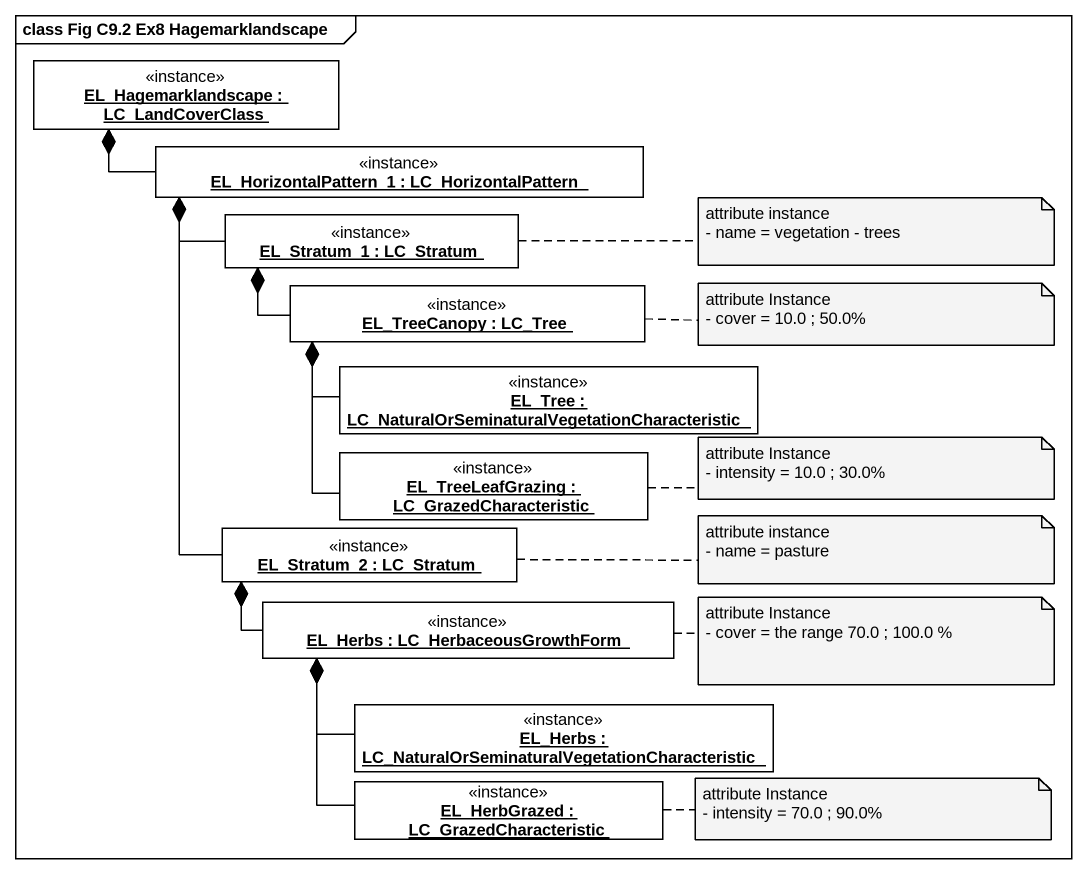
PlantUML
@startuml
mainframe class Fig C9.2 Ex8 Hagemarklandscape
hide circle
hide empty members
object "EL_Hagemarklandscape : LC_LandCoverClass" as EL_Hagemarklandscape <<instance>> #FFFFFF
object "EL_HorizontalPattern_1 : LC_HorizontalPattern" as EL_HorizontalPattern_1 <<instance>> #FFFFFF
object "EL_Stratum_1 : LC_Stratum" as EL_Stratum_1 <<instance>> #FFFFFF
object "EL_TreeCanopy : LC_Tree" as EL_TreeCanopy <<instance>> #FFFFFF
object "EL_Tree : LC_NaturalOrSeminaturalVegetationCharacteristic" as EL_Tree <<instance>> #FFFFFF
object "EL_TreeLeafGrazing : LC_GrazedCharacteristic" as EL_TreeLeafGrazing <<instance>> #FFFFFF
object "EL_Stratum_2 : LC_Stratum" as EL_Stratum_2 <<instance>> #FFFFFF
object "EL_Herbs : LC_HerbaceousGrowthForm" as EL_Herbs <<instance>> #FFFFFF
object "EL_Herbs : LC_NaturalOrSeminaturalVegetationCharacteristic" as EL_Herbs_2 <<instance>> #FFFFFF
object "EL_HerbGrazed : LC_GrazedCharacteristic" as EL_HerbGrazed <<instance>> #FFFFFF
EL_HorizontalPattern_1 -left-* EL_Hagemarklandscape
EL_Stratum_1 -up-* EL_HorizontalPattern_1
EL_TreeCanopy -up-* EL_Stratum_1
EL_Tree -up-* EL_TreeCanopy
EL_TreeLeafGrazing -up-* EL_TreeCanopy
EL_Stratum_2 -up-* EL_HorizontalPattern_1
EL_Herbs -up-* EL_Stratum_2
EL_Herbs_2 -up-* EL_Herbs
EL_HerbGrazed -up-* EL_Herbs
note right of EL_Stratum_1
  attribute instance
  - name = vegetation - trees
end note
note right of EL_TreeCanopy
  attribute Instance
  - cover = 10.0 ; 50.0%
end note
note right of EL_TreeLeafGrazing
  attribute Instance
  - intensity = 10.0 ; 30.0%
end note
note right of EL_Stratum_2
  attribute instance
  - name = pasture
end note
note right of EL_Herbs
  attribute Instance
  - cover = the range 70.0 ; 100.0 %
end note
note right of EL_HerbGrazed
  attribute Instance
  - intensity = 70.0 ; 90.0%
end note
@enduml
